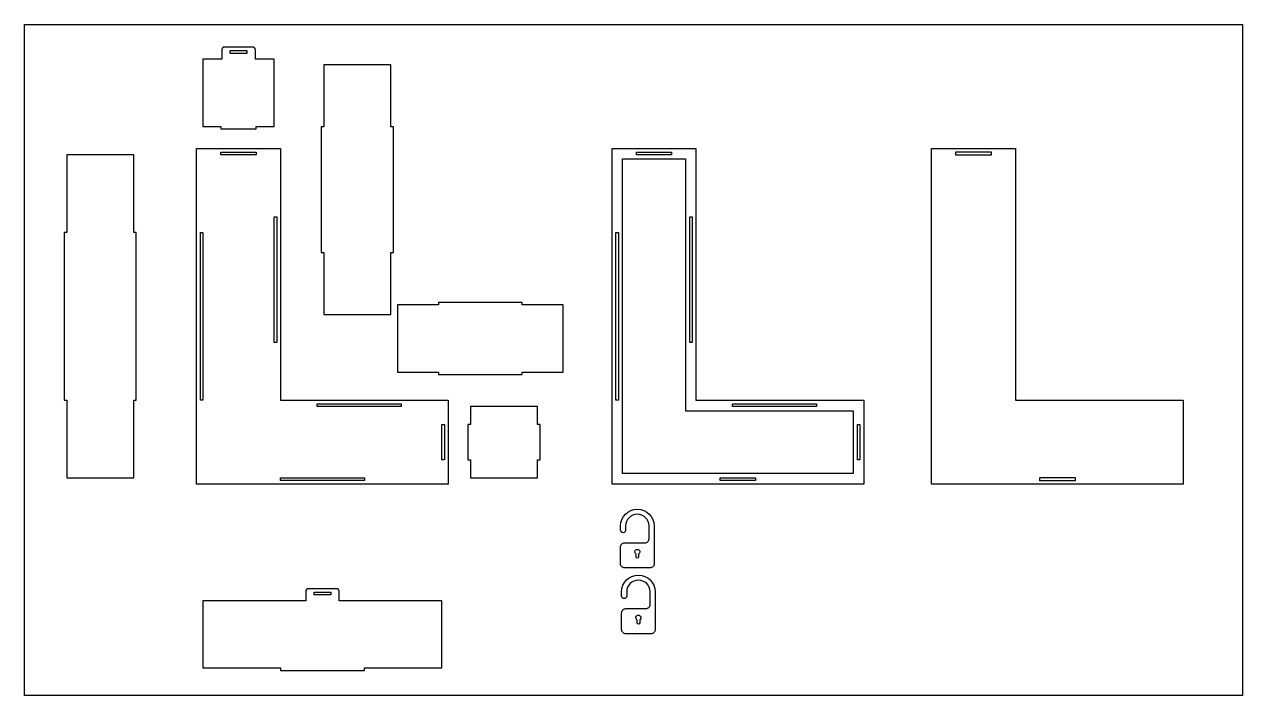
# Model space of a CAD drawing. Header units: millimetres. Extents: x 6907 to 8359, y 635 to 1435.
import ezdxf

# ---------------------------------------------------------------- set-up
doc = ezdxf.new("R2010")
doc.units = ezdxf.units.MM

msp = doc.modelspace()

# ---------------------------------------------------------------- linework, layer by layer
for points in [[(6906.9, 1434.7), (8359.3, 1434.7), (8359.3, 634.7), (6906.9, 634.7)], [(7172.3, 1403.7), (7172.3, 1400.2), (7152.3, 1400.2), (7152.3, 1403.7)], [(7263.9, 1162.7), (7263.9, 1089), (7343.9, 1089), (7343.9, 1162.7), (7346.9, 1162.7), (7346.9, 1312.7), (7343.9, 1312.7), (7343.9, 1386.5), (7263.9, 1386.5), (7263.9, 1312.7), (7260.9, 1312.7), (7260.9, 1162.7)], [(6957.4, 1186.8), (6954.4, 1186.8), (6954.4, 986.8), (6957.4, 986.8), (6957.4, 894.3), (7037.4, 894.3), (7037.4, 986.8), (7040.4, 986.8), (7040.4, 1186.8), (7037.4, 1186.8), (7037.4, 1279.3), (6957.4, 1279.3)], [(7212.3, 986.8), (7412.3, 986.8), (7412.3, 886.8), (7112.3, 886.8), (7112.3, 1286.8), (7212.3, 1286.8)], [(7141.3, 1279.3), (7141.3, 1282.3), (7183.3, 1282.3), (7183.3, 1279.3)], [(7707.6, 986.8), (7907.6, 986.8), (7907.6, 886.8), (7607.6, 886.8), (7607.6, 1286.8), (7707.6, 1286.8)], [(7636.6, 1279.3), (7636.6, 1282.3), (7678.6, 1282.3), (7678.6, 1279.3)], [(8088.6, 986.8), (8288.6, 986.8), (8288.6, 886.8), (7988.6, 886.8), (7988.6, 1286.8), (8088.6, 1286.8)], [(8017.6, 1278.8), (8017.6, 1282.8), (8059.6, 1282.8), (8059.6, 1278.8)], [(7695.1, 974.3), (7895.1, 974.3), (7895.1, 899.3), (7620.1, 899.3), (7620.1, 1274.3), (7695.1, 1274.3)], [(7204.8, 1205.5), (7207.8, 1205.5), (7207.8, 1055.5), (7204.8, 1055.5)], [(7700.1, 1205.5), (7703.1, 1205.5), (7703.1, 1055.5), (7700.1, 1055.5)], [(7116.8, 1186.8), (7119.8, 1186.8), (7119.8, 986.8), (7116.8, 986.8)], [(7612.1, 1186.8), (7615.1, 1186.8), (7615.1, 986.8), (7612.1, 986.8)], [(7400.5, 1020.3), (7400.5, 1017.3), (7500.5, 1017.3), (7500.5, 1020.3), (7549.3, 1020.3), (7549.3, 1100.3), (7500.5, 1100.3), (7500.5, 1103.3), (7400.5, 1103.3), (7400.5, 1100.3), (7351.8, 1100.3), (7351.8, 1020.3)], [(7256.1, 982.3), (7356.1, 982.3), (7356.1, 979.3), (7256.1, 979.3)], [(7518.8, 915.8), (7521.8, 915.8), (7521.8, 957.8), (7518.8, 957.8), (7518.8, 979.3), (7438.8, 979.3), (7438.8, 957.8), (7435.8, 957.8), (7435.8, 915.8), (7438.8, 915.8), (7438.8, 894.3), (7518.8, 894.3)], [(7751.3, 982.3), (7851.3, 982.3), (7851.3, 979.3), (7751.3, 979.3)], [(7404.8, 957.8), (7407.8, 957.8), (7407.8, 915.8), (7404.8, 915.8)], [(7900.1, 957.8), (7903.1, 957.8), (7903.1, 915.8), (7900.1, 915.8)], [(7212.3, 891.3), (7212.3, 894.3), (7312.3, 894.3), (7312.3, 891.3)], [(7736.6, 891.3), (7736.6, 894.3), (7778.6, 894.3), (7778.6, 891.3)], [(8117.6, 890.8), (8117.6, 894.8), (8159.6, 894.8), (8159.6, 890.8)], [(7272.3, 758.2), (7272.3, 754.7), (7252.3, 754.7), (7252.3, 758.2)]]:
    msp.add_lwpolyline(points, close=True)
for points in [[(7119.8, 1313.2), (7141.3, 1313.2), (7141.3, 1310.2), (7183.3, 1310.2), (7183.3, 1313.2), (7204.8, 1313.2), (7204.8, 1393.2), (7182.3, 1393.2), (7182.3, 1404.2, 0.414214), (7178.8, 1407.7), (7145.8, 1407.7, 0.414214), (7142.3, 1404.2), (7142.3, 1393.2), (7119.8, 1393.2)], [(7617.7, 831.9), (7617.7, 836.9, -1), (7657.7, 836.9), (7657.7, 816.9), (7657.7, 791.9, -0.414214), (7652.7, 786.9), (7622.7, 786.9, -0.414214), (7617.7, 791.9), (7617.7, 811.9, -0.414214), (7622.7, 816.9), (7646.7, 816.9, 0.414214), (7651.7, 821.9), (7651.7, 836.9, 1), (7623.7, 836.9), (7623.7, 831.9, -1)], [(7639.2, 803.4), (7639.2, 799.9, -1), (7636.2, 799.9), (7636.2, 803.4, -3.732051)], [(7619, 753.4), (7619, 758.4, -1), (7659, 758.4), (7659, 738.4), (7659, 713.4, -0.414214), (7654, 708.4), (7624, 708.4, -0.414214), (7619, 713.4), (7619, 733.4, -0.414214), (7624, 738.4), (7648, 738.4, 0.414214), (7653, 743.4), (7653, 758.4, 1), (7625, 758.4), (7625, 753.4, -1)], [(7212.3, 667.7), (7212.3, 664.7), (7312.3, 664.7), (7312.3, 667.7), (7404.8, 667.7), (7404.8, 747.7), (7282.3, 747.7), (7282.3, 758.7, 0.414214), (7278.8, 762.2), (7245.8, 762.2, 0.414214), (7242.3, 758.7), (7242.3, 747.7), (7119.8, 747.7), (7119.8, 667.7)], [(7640.5, 725), (7640.5, 721.4, -1), (7637.5, 721.4), (7637.5, 725, -3.732051)]]:
    msp.add_lwpolyline(points, format="xyb", close=True)

doc.saveas('drawing.dxf')
